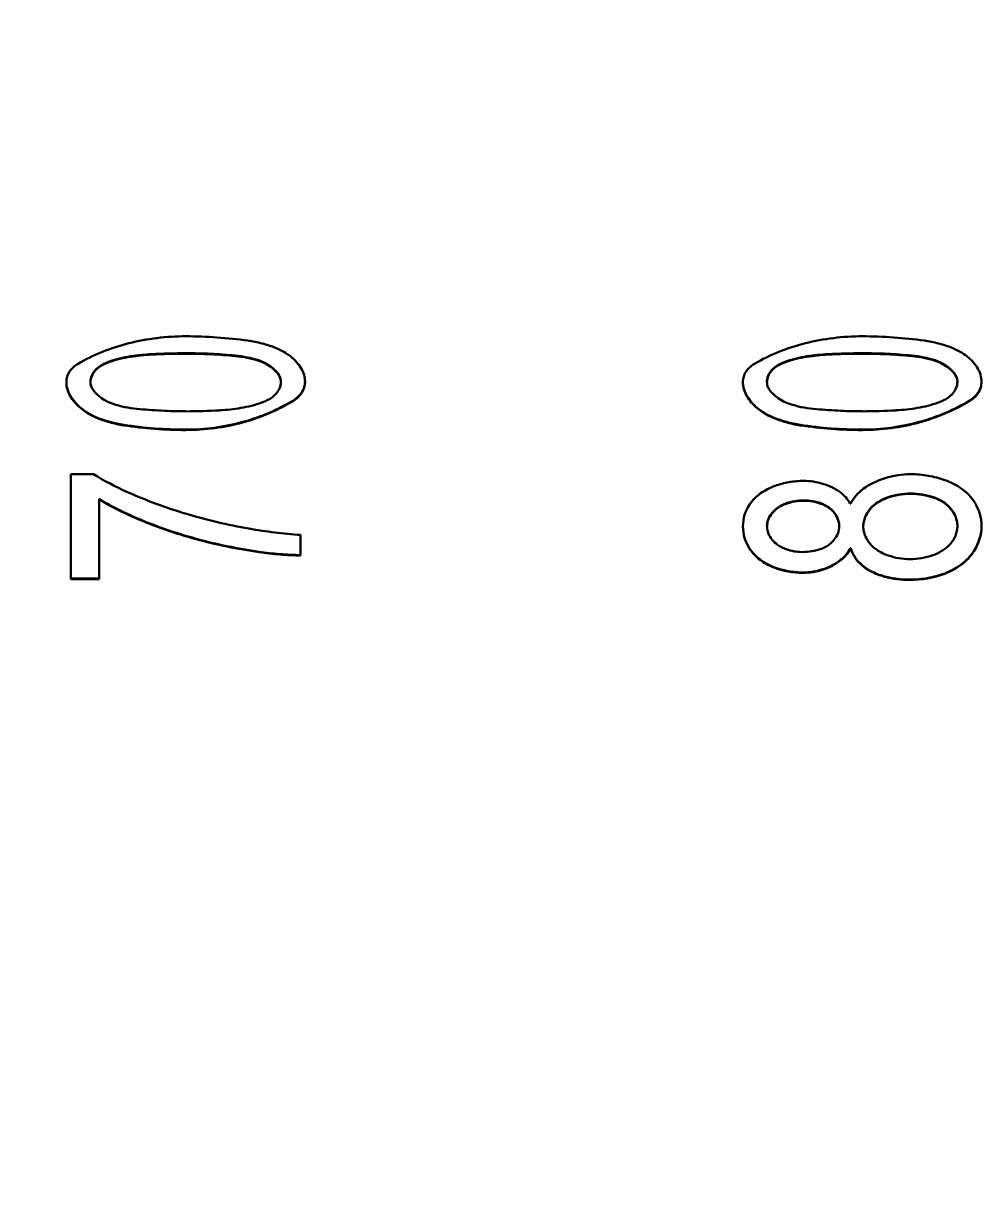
# Model space of a CAD drawing. Header units: millimetres. Extents: x -1259 to 2100, y -2965 to 1485.
# Drawn here: x 1098.27 to 1112.37, y 553.42 to 570.72 of the extents above; entities that cross this region are included whole.
import ezdxf

# ---------------------------------------------------------------- set-up
doc = ezdxf.new("R2010")
doc.units = ezdxf.units.MM
doc.header["$LTSCALE"] = 5
for name, color, linetype, lineweight in [('Symbol (ISO)', 7, 'Continuous', 25), ('Visible (ISO)', 7, 'Continuous', 50), ('Visible Narrow (ISO)', 7, 'Continuous', 35)]:
    doc.layers.add(name, color=color, linetype=linetype, lineweight=lineweight)
doc.styles.add('Note Text (ISO)', font='tahoma.ttf')
doc.dimstyles.new('Default - Method 1b (ISO)$7', dxfattribs={"dimscale": 5, "dimtxt": 3.5, "dimasz": 2.5, "dimexe": 3.175, "dimexo": 0, "dimgap": 0.762, "dimtad": 1, "dimtoh": 1, "dimrnd": 1e-08, "dimtxsty": 'Note Text (ISO)', "dimcen": 0.09, "dimdle": 10, "dimclrd": 256, "dimclre": 256, "dimclrt": 256, "dimazin": 2, "dimtfac": 1, "dimtmove": 0, "dimatfit": 3, "dimfxl": 1, "dimtolj": 1, "dimlwd": -1, "dimlwe": -1, "dimarcsym": 0})

msp = doc.modelspace()

# ---------------------------------------------------------------- linework, layer by layer
at = {"layer": 'Visible (ISO)'}
for p, q in [((1098.898, 565.436), (1098.898, 565.443)), ((1102.41, 565.436), (1102.41, 565.443)), ((1108.856, 565.436), (1108.856, 565.443)), ((1112.368, 565.436), (1112.368, 565.443)), ((1098.962, 564.084), (1098.962, 562.547)), ((1098.962, 564.084), (1099.297, 564.084)), ((1099.381, 562.547), (1099.381, 563.72)), ((1110.435, 563.651), (1110.445, 563.651)), ((1102.345, 562.893), (1102.345, 563.19)), ((1108.856, 563.311), (1108.856, 563.317)), ((1112.368, 563.317), (1112.368, 563.323)), ((1102.345, 562.887), (1102.345, 562.893)), ((1110.445, 562.996), (1110.435, 562.996)), ((1110.435, 562.99), (1110.435, 562.996)), ((1110.445, 562.99), (1110.435, 562.99)), ((1110.445, 562.99), (1110.445, 562.996)), ((1099.381, 562.547), (1098.962, 562.547)), ((1098.962, 562.541), (1098.962, 562.547)), ((1099.381, 562.541), (1098.962, 562.541)), ((1099.381, 562.541), (1099.381, 562.547))]:
    msp.add_line(p, q, dxfattribs=at)
for centre, major_axis, ratio, start_param, end_param in [((1100.657, 561.373), (-6.485, 0), 0.692656, 4.712473, 4.789987), ((1100.657, 561.364), (-6.488, 0), 0.692656, 4.712473, 4.789947), ((1110.615, 561.373), (-6.485, 0), 0.692656, 4.712473, 4.789987), ((1110.615, 561.364), (-6.488, 0), 0.692656, 4.712473, 4.789947), ((1099.55, 565.442), (0.296, 0.039), 0.882807, 2.618979, 3.011161), ((1101.769, 565.427), (0.279, 0.074), 0.873276, 5.654916, 6.056601), ((1109.508, 565.442), (0.296, 0.039), 0.882807, 2.618979, 3.011161), ((1111.727, 565.427), (0.279, 0.074), 0.873276, 5.654916, 6.056601), ((1100.656, 569.573), (6.213, 0), 0.73456, 4.712433, 4.792671), ((1110.614, 569.573), (6.213, 0), 0.73456, 4.712433, 4.792671), ((1109.478, 563.33), (0.186, 0.201), 0.961775, 1.929431, 2.337999), ((1109.478, 563.324), (0.188, 0.199), 0.962017, 1.938206, 2.335833), ((1109.988, 563.333), (0.197, -0.214), 0.96354, 0.808544, 1.208566), ((1109.988, 563.327), (0.199, -0.212), 0.963801, 0.809359, 1.199007), ((1109.492, 563.302), (0.199, -0.212), 0.938109, 3.928264, 4.34058), ((1109.983, 563.304), (0.204, 0.22), 0.939513, 5.095404, 5.491493)]:
    msp.add_ellipse(centre, major_axis=major_axis, ratio=ratio, start_param=start_param, end_param=end_param, dxfattribs=at)
for points, knots in [([(1099.069, 565.71), (1099.181, 565.775), (1099.301, 565.834), (1099.552, 565.934), (1099.683, 565.977), (1099.952, 566.045), (1100.09, 566.071), (1100.371, 566.105), (1100.514, 566.114), (1100.656, 566.114)], [0, 0, 0, 0, 0.043807, 0.043807, 0.0870851, 0.0870851, 0.1299533, 0.1299533, 0.172765, 0.172765, 0.172765, 0.172765]), ([(1100.656, 566.114), (1100.809, 566.114), (1100.962, 566.108), (1101.267, 566.087), (1101.419, 566.071), (1101.569, 566.05)], [0, 0, 0, 0, 0.04591624, 0.04591624, 0.09190288, 0.09190288, 0.09190288, 0.09190288]), ([(1101.569, 566.05), (1101.64, 566.04), (1101.71, 566.026), (1101.847, 565.99), (1101.914, 565.969), (1101.977, 565.944)], [0, 0, 0, 0, 0.02187074, 0.02187074, 0.0439155, 0.0439155, 0.0439155, 0.0439155]), ([(1101.977, 565.944), (1102.061, 565.91), (1102.136, 565.867), (1102.264, 565.765), (1102.316, 565.705), (1102.355, 565.64)], [0, 0, 0, 0, 0.02895113, 0.02895113, 0.05859624, 0.05859624, 0.05859624, 0.05859624]), ([(1109.027, 565.71), (1109.139, 565.775), (1109.259, 565.834), (1109.51, 565.934), (1109.641, 565.977), (1109.91, 566.045), (1110.048, 566.071), (1110.329, 566.105), (1110.472, 566.114), (1110.614, 566.114)], [0, 0, 0, 0, 0.043807, 0.043807, 0.0870851, 0.0870851, 0.1299533, 0.1299533, 0.172765, 0.172765, 0.172765, 0.172765]), ([(1110.614, 566.114), (1110.767, 566.114), (1110.92, 566.108), (1111.225, 566.087), (1111.377, 566.071), (1111.527, 566.05)], [0, 0, 0, 0, 0.04591624, 0.04591624, 0.09190288, 0.09190288, 0.09190288, 0.09190288]), ([(1111.527, 566.05), (1111.598, 566.04), (1111.668, 566.026), (1111.805, 565.99), (1111.872, 565.969), (1111.935, 565.944)], [0, 0, 0, 0, 0.02187074, 0.02187074, 0.0439155, 0.0439155, 0.0439155, 0.0439155]), ([(1111.935, 565.944), (1112.019, 565.91), (1112.094, 565.867), (1112.222, 565.765), (1112.274, 565.705), (1112.313, 565.64)], [0, 0, 0, 0, 0.02895113, 0.02895113, 0.05859624, 0.05859624, 0.05859624, 0.05859624]), ([(1099.841, 565.819), (1099.788, 565.81), (1099.735, 565.8), (1099.632, 565.775), (1099.582, 565.76), (1099.532, 565.743)], [0, 0, 0, 0, 0.01633595, 0.01633595, 0.03276173, 0.03276173, 0.03276173, 0.03276173]), ([(1099.841, 565.812), (1099.788, 565.803), (1099.735, 565.793), (1099.632, 565.768), (1099.582, 565.753), (1099.532, 565.736)], [0, 0, 0, 0, 0.01633527, 0.01633527, 0.03275973, 0.03275973, 0.03275973, 0.03275973]), ([(1100.154, 565.851), (1100.101, 565.849), (1100.049, 565.844), (1099.944, 565.833), (1099.892, 565.827), (1099.841, 565.819)], [0, 0, 0, 0, 0.01585173, 0.01585173, 0.03170337, 0.03170337, 0.03170337, 0.03170337]), ([(1100.154, 565.844), (1100.101, 565.841), (1100.049, 565.837), (1099.944, 565.826), (1099.892, 565.82), (1099.841, 565.812)], [0, 0, 0, 0, 0.01585153, 0.01585153, 0.03170296, 0.03170296, 0.03170296, 0.03170296]), ([(1101.383, 565.83), (1101.263, 565.842), (1101.142, 565.85), (1100.899, 565.862), (1100.778, 565.865), (1100.656, 565.865)], [0, 0, 0, 0, 0.0364797, 0.0364797, 0.07295946, 0.07295946, 0.07295946, 0.07295946]), ([(1101.383, 565.823), (1101.263, 565.834), (1101.142, 565.843), (1100.899, 565.855), (1100.778, 565.858), (1100.656, 565.858)], [0, 0, 0, 0, 0.03647941, 0.03647941, 0.0729589, 0.0729589, 0.0729589, 0.0729589]), ([(1101.728, 565.76), (1101.673, 565.777), (1101.617, 565.792), (1101.501, 565.816), (1101.443, 565.824), (1101.383, 565.83)], [0, 0, 0, 0, 0.0180603, 0.0180603, 0.03601367, 0.03601367, 0.03601367, 0.03601367]), ([(1101.728, 565.753), (1101.673, 565.77), (1101.617, 565.785), (1101.501, 565.808), (1101.443, 565.817), (1101.383, 565.823)], [0, 0, 0, 0, 0.01805894, 0.01805894, 0.03601173, 0.03601173, 0.03601173, 0.03601173]), ([(1109.799, 565.819), (1109.746, 565.81), (1109.693, 565.8), (1109.59, 565.775), (1109.54, 565.76), (1109.491, 565.743)], [0, 0, 0, 0, 0.01633595, 0.01633595, 0.03276173, 0.03276173, 0.03276173, 0.03276173]), ([(1109.799, 565.812), (1109.746, 565.803), (1109.693, 565.793), (1109.59, 565.768), (1109.54, 565.753), (1109.491, 565.736)], [0, 0, 0, 0, 0.01633527, 0.01633527, 0.03275973, 0.03275973, 0.03275973, 0.03275973]), ([(1110.112, 565.851), (1110.059, 565.849), (1110.007, 565.844), (1109.902, 565.833), (1109.85, 565.827), (1109.799, 565.819)], [0, 0, 0, 0, 0.01585173, 0.01585173, 0.03170337, 0.03170337, 0.03170337, 0.03170337]), ([(1110.112, 565.844), (1110.059, 565.841), (1110.007, 565.837), (1109.902, 565.826), (1109.85, 565.82), (1109.799, 565.812)], [0, 0, 0, 0, 0.01585153, 0.01585153, 0.03170296, 0.03170296, 0.03170296, 0.03170296]), ([(1111.342, 565.83), (1111.221, 565.842), (1111.1, 565.85), (1110.857, 565.862), (1110.736, 565.865), (1110.614, 565.865)], [0, 0, 0, 0, 0.0364797, 0.0364797, 0.07295946, 0.07295946, 0.07295946, 0.07295946]), ([(1111.342, 565.823), (1111.221, 565.834), (1111.1, 565.843), (1110.857, 565.855), (1110.736, 565.858), (1110.614, 565.858)], [0, 0, 0, 0, 0.03647941, 0.03647941, 0.0729589, 0.0729589, 0.0729589, 0.0729589]), ([(1111.686, 565.76), (1111.631, 565.777), (1111.575, 565.792), (1111.459, 565.816), (1111.401, 565.824), (1111.342, 565.83)], [0, 0, 0, 0, 0.0180603, 0.0180603, 0.03601367, 0.03601367, 0.03601367, 0.03601367]), ([(1111.686, 565.753), (1111.631, 565.77), (1111.575, 565.785), (1111.459, 565.808), (1111.401, 565.817), (1111.342, 565.823)], [0, 0, 0, 0, 0.01805894, 0.01805894, 0.03601173, 0.03601173, 0.03601173, 0.03601173]), ([(1098.898, 565.443), (1098.898, 565.469), (1098.901, 565.495), (1098.917, 565.545), (1098.928, 565.569), (1098.957, 565.615), (1098.976, 565.637), (1099.018, 565.676), (1099.042, 565.694), (1099.069, 565.71)], [0, 0, 0, 0, 0.01087225, 0.01087225, 0.02166283, 0.02166283, 0.03231179, 0.03231179, 0.04278236, 0.04278236, 0.04278236, 0.04278236]), ([(1099.398, 565.679), (1099.37, 565.661), (1099.346, 565.641), (1099.305, 565.596), (1099.289, 565.572), (1099.276, 565.546)], [0, 0, 0, 0, 0.01121573, 0.01121573, 0.02263574, 0.02263574, 0.02263574, 0.02263574]), ([(1099.532, 565.743), (1099.508, 565.735), (1099.485, 565.725), (1099.44, 565.704), (1099.418, 565.692), (1099.398, 565.679)], [0, 0, 0, 0, 0.00814539, 0.00814539, 0.01637582, 0.01637582, 0.01637582, 0.01637582]), ([(1099.532, 565.736), (1099.508, 565.728), (1099.485, 565.718), (1099.44, 565.697), (1099.418, 565.685), (1099.398, 565.672)], [0, 0, 0, 0, 0.00814431, 0.00814431, 0.0163731, 0.0163731, 0.0163731, 0.0163731]), ([(1102.018, 565.559), (1101.986, 565.603), (1101.945, 565.644), (1101.846, 565.712), (1101.79, 565.74), (1101.728, 565.76)], [0, 0, 0, 0, 0.02103243, 0.02103243, 0.04155381, 0.04155381, 0.04155381, 0.04155381]), ([(1102.355, 565.64), (1102.373, 565.61), (1102.387, 565.577), (1102.405, 565.511), (1102.41, 565.477), (1102.41, 565.443)], [0, 0, 0, 0, 0.0142434, 0.0142434, 0.02857688, 0.02857688, 0.02857688, 0.02857688]), ([(1108.856, 565.443), (1108.856, 565.469), (1108.86, 565.495), (1108.875, 565.545), (1108.886, 565.569), (1108.915, 565.615), (1108.934, 565.637), (1108.976, 565.676), (1109, 565.694), (1109.027, 565.71)], [0, 0, 0, 0, 0.01087225, 0.01087225, 0.02166283, 0.02166283, 0.03231179, 0.03231179, 0.04278236, 0.04278236, 0.04278236, 0.04278236]), ([(1109.356, 565.679), (1109.328, 565.661), (1109.304, 565.641), (1109.263, 565.596), (1109.247, 565.572), (1109.234, 565.546)], [0, 0, 0, 0, 0.01121573, 0.01121573, 0.02263574, 0.02263574, 0.02263574, 0.02263574]), ([(1109.491, 565.743), (1109.466, 565.735), (1109.443, 565.725), (1109.398, 565.704), (1109.376, 565.692), (1109.356, 565.679)], [0, 0, 0, 0, 0.00814539, 0.00814539, 0.01637582, 0.01637582, 0.01637582, 0.01637582]), ([(1109.491, 565.736), (1109.466, 565.728), (1109.443, 565.718), (1109.398, 565.697), (1109.376, 565.685), (1109.356, 565.672)], [0, 0, 0, 0, 0.00814431, 0.00814431, 0.0163731, 0.0163731, 0.0163731, 0.0163731]), ([(1111.976, 565.559), (1111.944, 565.603), (1111.903, 565.644), (1111.804, 565.712), (1111.748, 565.74), (1111.686, 565.76)], [0, 0, 0, 0, 0.02103243, 0.02103243, 0.04155381, 0.04155381, 0.04155381, 0.04155381]), ([(1112.313, 565.64), (1112.331, 565.61), (1112.345, 565.577), (1112.363, 565.511), (1112.368, 565.477), (1112.368, 565.443)], [0, 0, 0, 0, 0.0142434, 0.0142434, 0.02857688, 0.02857688, 0.02857688, 0.02857688]), ([(1098.953, 565.245), (1098.935, 565.276), (1098.921, 565.309), (1098.902, 565.375), (1098.898, 565.409), (1098.898, 565.443)], [0, 0, 0, 0, 0.014091, 0.014091, 0.02827231, 0.02827231, 0.02827231, 0.02827231]), ([(1099.276, 565.546), (1099.268, 565.529), (1099.262, 565.512), (1099.254, 565.477), (1099.252, 565.459), (1099.252, 565.441)], [0, 0, 0, 0, 0.00749917, 0.00749917, 0.01503178, 0.01503178, 0.01503178, 0.01503178]), ([(1099.252, 565.441), (1099.252, 565.421), (1099.255, 565.401), (1099.268, 565.362), (1099.278, 565.344), (1099.29, 565.326)], [0, 0, 0, 0, 0.00835341, 0.00835341, 0.01663391, 0.01663391, 0.01663391, 0.01663391]), ([(1102.055, 565.444), (1102.055, 565.464), (1102.052, 565.484), (1102.039, 565.522), (1102.03, 565.541), (1102.018, 565.559)], [0, 0, 0, 0, 0.00840975, 0.00840975, 0.01674845, 0.01674845, 0.01674845, 0.01674845]), ([(1102.055, 565.44), (1102.055, 565.459), (1102.052, 565.478), (1102.039, 565.515), (1102.03, 565.534), (1102.018, 565.552)], [0.00046544, 0.00046544, 0.00046544, 0.00046544, 0.00840544, 0.00840544, 0.01674027, 0.01674027, 0.01674027, 0.01674027]), ([(1102.41, 565.443), (1102.41, 565.417), (1102.406, 565.391), (1102.391, 565.341), (1102.38, 565.316), (1102.35, 565.269), (1102.332, 565.247), (1102.29, 565.206), (1102.266, 565.188), (1102.239, 565.171)], [0, 0, 0, 0, 0.01084531, 0.01084531, 0.02160922, 0.02160922, 0.03223192, 0.03223192, 0.04267677, 0.04267677, 0.04267677, 0.04267677]), ([(1102.41, 565.436), (1102.41, 565.384), (1102.394, 565.332), (1102.365, 565.285), (1102.335, 565.238), (1102.292, 565.197), (1102.239, 565.165)], [1.5707963, 1.5707963, 1.5707963, 1.5707963, 2.0280071, 2.0280071, 2.0280071, 2.4852179, 2.4852179, 2.4852179, 2.4852179]), ([(1108.911, 565.245), (1108.893, 565.276), (1108.879, 565.309), (1108.86, 565.375), (1108.856, 565.409), (1108.856, 565.443)], [0, 0, 0, 0, 0.014091, 0.014091, 0.02827231, 0.02827231, 0.02827231, 0.02827231]), ([(1109.234, 565.546), (1109.226, 565.529), (1109.22, 565.512), (1109.212, 565.477), (1109.21, 565.459), (1109.21, 565.441)], [0, 0, 0, 0, 0.00749917, 0.00749917, 0.01503178, 0.01503178, 0.01503178, 0.01503178]), ([(1109.21, 565.441), (1109.21, 565.421), (1109.213, 565.401), (1109.226, 565.362), (1109.236, 565.344), (1109.248, 565.326)], [0, 0, 0, 0, 0.00835341, 0.00835341, 0.01663391, 0.01663391, 0.01663391, 0.01663391]), ([(1112.013, 565.444), (1112.013, 565.464), (1112.01, 565.484), (1111.998, 565.522), (1111.988, 565.541), (1111.976, 565.559)], [0, 0, 0, 0, 0.00840975, 0.00840975, 0.01674845, 0.01674845, 0.01674845, 0.01674845]), ([(1112.013, 565.44), (1112.013, 565.459), (1112.01, 565.478), (1111.998, 565.515), (1111.988, 565.534), (1111.976, 565.552)], [0.00046544, 0.00046544, 0.00046544, 0.00046544, 0.00840544, 0.00840544, 0.01674027, 0.01674027, 0.01674027, 0.01674027]), ([(1112.368, 565.443), (1112.368, 565.417), (1112.364, 565.391), (1112.349, 565.341), (1112.338, 565.316), (1112.308, 565.269), (1112.29, 565.247), (1112.248, 565.206), (1112.224, 565.188), (1112.197, 565.171)], [0, 0, 0, 0, 0.01084531, 0.01084531, 0.02160922, 0.02160922, 0.03223192, 0.03223192, 0.04267677, 0.04267677, 0.04267677, 0.04267677]), ([(1112.368, 565.436), (1112.368, 565.384), (1112.352, 565.332), (1112.323, 565.285), (1112.293, 565.238), (1112.25, 565.197), (1112.197, 565.165)], [1.5707963, 1.5707963, 1.5707963, 1.5707963, 2.0280071, 2.0280071, 2.0280071, 2.4852179, 2.4852179, 2.4852179, 2.4852179]), ([(1101.91, 565.205), (1101.938, 565.224), (1101.962, 565.245), (1102.004, 565.291), (1102.02, 565.317), (1102.033, 565.343)], [0, 0, 0, 0, 0.01135824, 0.01135824, 0.0229261, 0.0229261, 0.0229261, 0.0229261]), ([(1111.868, 565.205), (1111.896, 565.224), (1111.92, 565.245), (1111.962, 565.291), (1111.978, 565.317), (1111.991, 565.343)], [0, 0, 0, 0, 0.01135824, 0.01135824, 0.0229261, 0.0229261, 0.0229261, 0.0229261]), ([(1099.333, 564.925), (1099.248, 564.961), (1099.173, 565.007), (1099.044, 565.116), (1098.991, 565.178), (1098.953, 565.245)], [0, 0, 0, 0, 0.02907119, 0.02907119, 0.05883924, 0.05883924, 0.05883924, 0.05883924]), ([(1099.333, 564.919), (1099.25, 564.954), (1099.174, 565), (1099.109, 565.054), (1099.045, 565.108), (1098.992, 565.171), (1098.953, 565.238)], [-2.6561201, -2.6561201, -2.6561201, -2.6561201, -2.3272292, -2.3272292, -2.3272292, -1.9983383, -1.9983383, -1.9983383, -1.9983383]), ([(1099.586, 565.119), (1099.641, 565.101), (1099.698, 565.085), (1099.815, 565.061), (1099.874, 565.052), (1099.934, 565.046)], [0, 0, 0, 0, 0.0182188, 0.0182188, 0.03633571, 0.03633571, 0.03633571, 0.03633571]), ([(1102.239, 565.171), (1102.127, 565.104), (1102.008, 565.042), (1101.758, 564.935), (1101.627, 564.889), (1101.359, 564.816), (1101.221, 564.787), (1100.941, 564.75), (1100.799, 564.74), (1100.656, 564.74)], [0, 0, 0, 0, 0.0436851, 0.0436851, 0.0868429, 0.0868429, 0.129592, 0.129592, 0.1722832, 0.1722832, 0.1722832, 0.1722832]), ([(1101.465, 565.059), (1101.519, 565.068), (1101.571, 565.079), (1101.674, 565.105), (1101.725, 565.121), (1101.774, 565.138)], [0, 0, 0, 0, 0.01636565, 0.01636565, 0.03281947, 0.03281947, 0.03281947, 0.03281947]), ([(1101.774, 565.138), (1101.799, 565.147), (1101.822, 565.157), (1101.868, 565.179), (1101.889, 565.192), (1101.91, 565.205)], [0, 0, 0, 0, 0.00816866, 0.00816866, 0.016422, 0.016422, 0.016422, 0.016422]), ([(1109.291, 564.925), (1109.207, 564.961), (1109.131, 565.007), (1109.002, 565.116), (1108.949, 565.178), (1108.911, 565.245)], [0, 0, 0, 0, 0.02907119, 0.02907119, 0.05883924, 0.05883924, 0.05883924, 0.05883924]), ([(1109.291, 564.919), (1109.208, 564.954), (1109.132, 565), (1109.067, 565.054), (1109.003, 565.108), (1108.95, 565.171), (1108.911, 565.238)], [-2.6561201, -2.6561201, -2.6561201, -2.6561201, -2.3272292, -2.3272292, -2.3272292, -1.9983383, -1.9983383, -1.9983383, -1.9983383]), ([(1109.544, 565.119), (1109.599, 565.101), (1109.656, 565.085), (1109.773, 565.061), (1109.832, 565.052), (1109.892, 565.046)], [0, 0, 0, 0, 0.0182188, 0.0182188, 0.03633571, 0.03633571, 0.03633571, 0.03633571]), ([(1112.197, 565.171), (1112.085, 565.104), (1111.966, 565.042), (1111.716, 564.935), (1111.585, 564.889), (1111.317, 564.816), (1111.179, 564.787), (1110.899, 564.75), (1110.757, 564.74), (1110.614, 564.74)], [0, 0, 0, 0, 0.0436851, 0.0436851, 0.0868429, 0.0868429, 0.129592, 0.129592, 0.1722832, 0.1722832, 0.1722832, 0.1722832]), ([(1111.423, 565.059), (1111.477, 565.068), (1111.529, 565.079), (1111.632, 565.105), (1111.683, 565.121), (1111.732, 565.138)], [0, 0, 0, 0, 0.01636565, 0.01636565, 0.03281947, 0.03281947, 0.03281947, 0.03281947]), ([(1111.732, 565.138), (1111.757, 565.147), (1111.78, 565.157), (1111.826, 565.179), (1111.847, 565.192), (1111.868, 565.205)], [0, 0, 0, 0, 0.00816866, 0.00816866, 0.016422, 0.016422, 0.016422, 0.016422]), ([(1099.743, 564.81), (1099.671, 564.821), (1099.601, 564.836), (1099.463, 564.875), (1099.397, 564.898), (1099.333, 564.925)], [0, 0, 0, 0, 0.02195878, 0.02195878, 0.04409052, 0.04409052, 0.04409052, 0.04409052]), ([(1099.743, 564.803), (1099.671, 564.814), (1099.601, 564.829), (1099.463, 564.868), (1099.397, 564.892), (1099.333, 564.919)], [0, 0, 0, 0, 0.02195783, 0.02195783, 0.04408733, 0.04408733, 0.04408733, 0.04408733]), ([(1099.934, 565.046), (1100.053, 565.034), (1100.174, 565.025), (1100.415, 565.013), (1100.535, 565.01), (1100.656, 565.01)], [0, 0, 0, 0, 0.0362469, 0.0362469, 0.07249386, 0.07249386, 0.07249386, 0.07249386]), ([(1101.154, 565.024), (1101.207, 565.027), (1101.259, 565.032), (1101.363, 565.043), (1101.414, 565.051), (1101.465, 565.059)], [0, 0, 0, 0, 0.01574971, 0.01574971, 0.03149932, 0.03149932, 0.03149932, 0.03149932]), ([(1109.701, 564.81), (1109.629, 564.821), (1109.559, 564.836), (1109.422, 564.875), (1109.355, 564.898), (1109.291, 564.925)], [0, 0, 0, 0, 0.02195878, 0.02195878, 0.04409052, 0.04409052, 0.04409052, 0.04409052]), ([(1109.701, 564.803), (1109.629, 564.814), (1109.559, 564.829), (1109.422, 564.868), (1109.355, 564.892), (1109.291, 564.919)], [0, 0, 0, 0, 0.02195783, 0.02195783, 0.04408733, 0.04408733, 0.04408733, 0.04408733]), ([(1109.892, 565.046), (1110.011, 565.034), (1110.132, 565.025), (1110.373, 565.013), (1110.493, 565.01), (1110.614, 565.01)], [0, 0, 0, 0, 0.0362469, 0.0362469, 0.07249386, 0.07249386, 0.07249386, 0.07249386]), ([(1111.112, 565.024), (1111.165, 565.027), (1111.217, 565.032), (1111.321, 565.043), (1111.372, 565.051), (1111.423, 565.059)], [0, 0, 0, 0, 0.01574971, 0.01574971, 0.03149932, 0.03149932, 0.03149932, 0.03149932]), ([(1100.656, 564.74), (1100.503, 564.74), (1100.35, 564.746), (1100.045, 564.769), (1099.893, 564.787), (1099.743, 564.81)], [0, 0, 0, 0, 0.04594796, 0.04594796, 0.09196619, 0.09196619, 0.09196619, 0.09196619]), ([(1110.614, 564.74), (1110.461, 564.74), (1110.308, 564.746), (1110.003, 564.769), (1109.851, 564.787), (1109.701, 564.81)], [0, 0, 0, 0, 0.04594796, 0.04594796, 0.09196619, 0.09196619, 0.09196619, 0.09196619]), ([(1111.326, 564.084), (1111.198, 564.084), (1111.07, 564.064), (1110.832, 563.99), (1110.722, 563.935), (1110.627, 563.866)], [-0.07725089, -0.07725089, -0.07725089, -0.07725089, -0.03866683, -0.03866683, 0, 0, 0, 0]), ([(1111.326, 564.084), (1111.413, 564.084), (1111.499, 564.076), (1111.669, 564.047), (1111.751, 564.026), (1111.83, 563.998)], [0, 0, 0, 0, 0.02599601, 0.02599601, 0.05198596, 0.05198596, 0.05198596, 0.05198596]), ([(1109.33, 563.912), (1109.396, 563.936), (1109.465, 563.954), (1109.607, 563.979), (1109.679, 563.985), (1109.751, 563.985)], [0, 0, 0, 0, 0.02179158, 0.02179158, 0.04344043, 0.04344043, 0.04344043, 0.04344043]), ([(1109.751, 563.985), (1109.847, 563.985), (1109.942, 563.971), (1110.032, 563.943), (1110.122, 563.916), (1110.207, 563.875), (1110.281, 563.823)], [-3.1415927, -3.1415927, -3.1415927, -3.1415927, -2.796578, -2.796578, -2.796578, -2.4515632, -2.4515632, -2.4515632, -2.4515632]), ([(1112.069, 563.874), (1112.11, 563.845), (1112.147, 563.813), (1112.214, 563.743), (1112.243, 563.706), (1112.268, 563.666)], [0, 0, 0, 0, 0.01642613, 0.01642613, 0.03309148, 0.03309148, 0.03309148, 0.03309148]), ([(1099.381, 563.72), (1099.464, 563.669), (1099.55, 563.621), (1099.726, 563.531), (1099.816, 563.488), (1099.908, 563.448)], [-0.06290511, -0.06290511, -0.06290511, -0.06290511, -0.03145271, -0.03145271, 0, 0, 0, 0]), ([(1100.664, 563.5), (1100.514, 563.545), (1100.366, 563.594), (1100.077, 563.701), (1099.934, 563.759), (1099.795, 563.821)], [-0.09588716, -0.09588716, -0.09588716, -0.09588716, -0.04794317, -0.04794317, 0, 0, 0, 0]), ([(1109.752, 563.699), (1109.708, 563.699), (1109.664, 563.695), (1109.577, 563.681), (1109.534, 563.669), (1109.493, 563.655)], [0, 0, 0, 0, 0.01332007, 0.01332007, 0.02672493, 0.02672493, 0.02672493, 0.02672493]), ([(1110.005, 563.655), (1109.966, 563.669), (1109.924, 563.681), (1109.839, 563.695), (1109.796, 563.699), (1109.752, 563.699)], [0, 0, 0, 0, 0.01311536, 0.01311536, 0.02614402, 0.02614402, 0.02614402, 0.02614402]), ([(1110.281, 563.823), (1110.314, 563.8), (1110.343, 563.773), (1110.395, 563.715), (1110.417, 563.684), (1110.435, 563.651)], [0, 0, 0, 0, 0.01334662, 0.01334662, 0.0269158, 0.0269158, 0.0269158, 0.0269158]), ([(1110.445, 563.651), (1110.464, 563.692), (1110.49, 563.732), (1110.551, 563.804), (1110.587, 563.837), (1110.627, 563.866)], [0, 0, 0, 0, 0.01669672, 0.01669672, 0.03310906, 0.03310906, 0.03310906, 0.03310906]), ([(1110.98, 563.741), (1110.952, 563.731), (1110.925, 563.72), (1110.872, 563.692), (1110.847, 563.677), (1110.824, 563.661)], [0, 0, 0, 0, 0.00932485, 0.00932485, 0.01875223, 0.01875223, 0.01875223, 0.01875223]), ([(1110.98, 563.735), (1110.952, 563.725), (1110.925, 563.713), (1110.872, 563.686), (1110.847, 563.671), (1110.824, 563.655)], [0, 0, 0, 0, 0.00932373, 0.00932373, 0.0187493, 0.0187493, 0.0187493, 0.0187493]), ([(1111.325, 563.8), (1111.266, 563.8), (1111.207, 563.795), (1111.091, 563.775), (1111.035, 563.761), (1110.98, 563.741)], [0, 0, 0, 0, 0.0177236, 0.0177236, 0.03555816, 0.03555816, 0.03555816, 0.03555816]), ([(1111.325, 563.794), (1111.266, 563.794), (1111.207, 563.789), (1111.091, 563.769), (1111.035, 563.754), (1110.98, 563.735)], [0, 0, 0, 0, 0.01772341, 0.01772341, 0.03555699, 0.03555699, 0.03555699, 0.03555699]), ([(1111.669, 563.743), (1111.615, 563.761), (1111.558, 563.776), (1111.443, 563.795), (1111.384, 563.8), (1111.325, 563.8)], [0, 0, 0, 0, 0.01776434, 0.01776434, 0.03542183, 0.03542183, 0.03542183, 0.03542183]), ([(1111.669, 563.736), (1111.615, 563.755), (1111.558, 563.77), (1111.443, 563.789), (1111.384, 563.794), (1111.325, 563.794)], [0, 0, 0, 0, 0.01776325, 0.01776325, 0.03542042, 0.03542042, 0.03542042, 0.03542042]), ([(1111.822, 563.665), (1111.799, 563.681), (1111.775, 563.695), (1111.724, 563.722), (1111.697, 563.733), (1111.669, 563.743)], [0, 0, 0, 0, 0.00918874, 0.00918874, 0.01827658, 0.01827658, 0.01827658, 0.01827658]), ([(1111.822, 563.658), (1111.799, 563.675), (1111.775, 563.689), (1111.724, 563.716), (1111.697, 563.727), (1111.669, 563.736)], [0, 0, 0, 0, 0.00918697, 0.00918697, 0.01827372, 0.01827372, 0.01827372, 0.01827372]), ([(1109.367, 563.59), (1109.336, 563.569), (1109.309, 563.544), (1109.264, 563.489), (1109.246, 563.459), (1109.232, 563.427)], [0, 0, 0, 0, 0.01222132, 0.01222132, 0.02467558, 0.02467558, 0.02467558, 0.02467558]), ([(1109.493, 563.655), (1109.47, 563.647), (1109.448, 563.637), (1109.406, 563.615), (1109.386, 563.603), (1109.367, 563.59)], [0, 0, 0, 0, 0.00750382, 0.00750382, 0.01508593, 0.01508593, 0.01508593, 0.01508593]), ([(1109.493, 563.649), (1109.47, 563.641), (1109.448, 563.631), (1109.406, 563.609), (1109.386, 563.597), (1109.367, 563.584)], [0, 0, 0, 0, 0.00750292, 0.00750292, 0.0150836, 0.0150836, 0.0150836, 0.0150836]), ([(1109.752, 563.693), (1109.708, 563.693), (1109.664, 563.689), (1109.577, 563.674), (1109.534, 563.663), (1109.493, 563.649)], [0, 0, 0, 0, 0.01331993, 0.01331993, 0.02672404, 0.02672404, 0.02672404, 0.02672404]), ([(1110.005, 563.649), (1109.966, 563.663), (1109.924, 563.674), (1109.839, 563.689), (1109.796, 563.693), (1109.752, 563.693)], [0, 0, 0, 0, 0.01311453, 0.01311453, 0.02614297, 0.02614297, 0.02614297, 0.02614297]), ([(1110.125, 563.592), (1110.107, 563.605), (1110.088, 563.616), (1110.048, 563.638), (1110.027, 563.647), (1110.005, 563.655)], [0, 0, 0, 0, 0.00723379, 0.00723379, 0.01438961, 0.01438961, 0.01438961, 0.01438961]), ([(1110.125, 563.586), (1110.107, 563.598), (1110.088, 563.61), (1110.048, 563.631), (1110.027, 563.641), (1110.005, 563.649)], [0, 0, 0, 0, 0.00723236, 0.00723236, 0.01438727, 0.01438727, 0.01438727, 0.01438727]), ([(1110.251, 563.435), (1110.238, 563.465), (1110.221, 563.494), (1110.179, 563.547), (1110.153, 563.571), (1110.125, 563.592)], [0, 0, 0, 0, 0.01189819, 0.01189819, 0.02358028, 0.02358028, 0.02358028, 0.02358028]), ([(1110.824, 563.661), (1110.786, 563.633), (1110.752, 563.602), (1110.695, 563.532), (1110.673, 563.494), (1110.656, 563.455)], [0, 0, 0, 0, 0.01541065, 0.01541065, 0.03110975, 0.03110975, 0.03110975, 0.03110975]), ([(1111.985, 563.466), (1111.968, 563.505), (1111.946, 563.541), (1111.891, 563.608), (1111.859, 563.638), (1111.822, 563.665)], [0, 0, 0, 0, 0.01515634, 0.01515634, 0.03003289, 0.03003289, 0.03003289, 0.03003289]), ([(1100.806, 563.134), (1100.651, 563.176), (1100.499, 563.223), (1100.2, 563.328), (1100.053, 563.386), (1099.908, 563.448)], [0, 0, 0, 0, 0.04883878, 0.04883878, 0.09791039, 0.09791039, 0.09791039, 0.09791039]), ([(1100.806, 563.128), (1100.651, 563.17), (1100.499, 563.217), (1100.2, 563.322), (1100.053, 563.38), (1099.908, 563.442)], [0, 0, 0, 0, 0.04883482, 0.04883482, 0.09789986, 0.09789986, 0.09789986, 0.09789986]), ([(1100.664, 563.5), (1100.814, 563.455), (1100.966, 563.414), (1101.274, 563.342), (1101.429, 563.31), (1101.585, 563.283)], [0, 0, 0, 0, 0.04812619, 0.04812619, 0.09610997, 0.09610997, 0.09610997, 0.09610997]), ([(1110.656, 563.455), (1110.647, 563.433), (1110.64, 563.41), (1110.63, 563.364), (1110.628, 563.34), (1110.628, 563.317)], [0, 0, 0, 0, 0.00868228, 0.00868228, 0.01740272, 0.01740272, 0.01740272, 0.01740272]), ([(1110.656, 563.449), (1110.647, 563.427), (1110.64, 563.404), (1110.63, 563.359), (1110.628, 563.337), (1110.628, 563.314)], [0, 0, 0, 0, 0.008678, 0.008678, 0.01703031, 0.01703031, 0.01703031, 0.01703031]), ([(1112.013, 563.323), (1112.013, 563.348), (1112.011, 563.372), (1112.001, 563.42), (1111.994, 563.443), (1111.985, 563.466)], [0, 0, 0, 0, 0.00905092, 0.00905092, 0.01806215, 0.01806215, 0.01806215, 0.01806215]), ([(1112.013, 563.32), (1112.013, 563.344), (1112.011, 563.367), (1112.001, 563.414), (1111.994, 563.437), (1111.985, 563.46)], [0.00036727, 0.00036727, 0.00036727, 0.00036727, 0.00904619, 0.00904619, 0.01805295, 0.01805295, 0.01805295, 0.01805295]), ([(1101.585, 563.283), (1101.711, 563.261), (1101.837, 563.242), (1102.09, 563.211), (1102.218, 563.199), (1102.345, 563.19)], [0, 0, 0, 0, 0.03850254, 0.03850254, 0.07695269, 0.07695269, 0.07695269, 0.07695269]), ([(1109.234, 563.205), (1109.247, 563.174), (1109.265, 563.145), (1109.309, 563.091), (1109.335, 563.067), (1109.365, 563.046)], [0, 0, 0, 0, 0.01199825, 0.01199825, 0.02376811, 0.02376811, 0.02376811, 0.02376811]), ([(1110.127, 563.049), (1110.155, 563.071), (1110.18, 563.096), (1110.222, 563.149), (1110.239, 563.178), (1110.251, 563.209)], [0, 0, 0, 0, 0.0115921, 0.0115921, 0.02339444, 0.02339444, 0.02339444, 0.02339444]), ([(1110.628, 563.317), (1110.628, 563.292), (1110.631, 563.267), (1110.641, 563.217), (1110.649, 563.192), (1110.659, 563.169)], [0, 0, 0, 0, 0.00936243, 0.00936243, 0.01867994, 0.01867994, 0.01867994, 0.01867994]), ([(1111.813, 562.973), (1111.852, 563), (1111.886, 563.031), (1111.943, 563.1), (1111.967, 563.139), (1111.984, 563.178)], [0, 0, 0, 0, 0.01523933, 0.01523933, 0.03077768, 0.03077768, 0.03077768, 0.03077768]), ([(1111.984, 563.178), (1111.993, 563.202), (1112.001, 563.226), (1112.011, 563.274), (1112.013, 563.299), (1112.013, 563.323)], [0, 0, 0, 0, 0.0090972, 0.0090972, 0.01823637, 0.01823637, 0.01823637, 0.01823637]), ([(1101.734, 562.942), (1101.576, 562.964), (1101.42, 562.992), (1101.111, 563.056), (1100.957, 563.093), (1100.806, 563.134)], [0, 0, 0, 0, 0.04784045, 0.04784045, 0.09580959, 0.09580959, 0.09580959, 0.09580959]), ([(1101.734, 562.936), (1101.576, 562.958), (1101.42, 562.986), (1101.111, 563.05), (1100.957, 563.087), (1100.806, 563.128)], [0, 0, 0, 0, 0.04783908, 0.04783908, 0.0958055, 0.0958055, 0.0958055, 0.0958055]), ([(1109.365, 563.046), (1109.384, 563.033), (1109.405, 563.02), (1109.447, 562.998), (1109.47, 562.988), (1109.493, 562.979)], [0, 0, 0, 0, 0.00764633, 0.00764633, 0.01521686, 0.01521686, 0.01521686, 0.01521686]), ([(1110.01, 562.986), (1110.031, 562.994), (1110.052, 563.003), (1110.091, 563.024), (1110.11, 563.036), (1110.127, 563.049)], [0, 0, 0, 0, 0.00702579, 0.00702579, 0.01413544, 0.01413544, 0.01413544, 0.01413544]), ([(1110.659, 563.169), (1110.676, 563.13), (1110.7, 563.092), (1110.757, 563.025), (1110.791, 562.994), (1110.83, 562.969)], [0, 0, 0, 0, 0.01526595, 0.01526595, 0.030231, 0.030231, 0.030231, 0.030231]), ([(1102.345, 562.893), (1102.243, 562.894), (1102.14, 562.899), (1101.936, 562.916), (1101.835, 562.927), (1101.734, 562.942)], [0, 0, 0, 0, 0.03076945, 0.03076945, 0.06153877, 0.06153877, 0.06153877, 0.06153877]), ([(1102.345, 562.887), (1102.243, 562.889), (1102.14, 562.894), (1101.936, 562.91), (1101.835, 562.921), (1101.734, 562.936)], [0, 0, 0, 0, 0.03076925, 0.03076925, 0.06153836, 0.06153836, 0.06153836, 0.06153836]), ([(1109.493, 562.979), (1109.53, 562.966), (1109.569, 562.955), (1109.648, 562.941), (1109.689, 562.938), (1109.729, 562.938)], [0, 0, 0, 0, 0.01224289, 0.01224289, 0.02440853, 0.02440853, 0.02440853, 0.02440853]), ([(1109.729, 562.938), (1109.777, 562.938), (1109.825, 562.942), (1109.919, 562.958), (1109.965, 562.97), (1110.01, 562.986)], [0, 0, 0, 0, 0.01439035, 0.01439035, 0.02886802, 0.02886802, 0.02886802, 0.02886802]), ([(1110.435, 562.996), (1110.42, 562.963), (1110.401, 562.931), (1110.353, 562.872), (1110.326, 562.844), (1110.294, 562.821)], [0, 0, 0, 0, 0.01300371, 0.01300371, 0.02578401, 0.02578401, 0.02578401, 0.02578401]), ([(1110.507, 562.86), (1110.492, 562.881), (1110.48, 562.903), (1110.459, 562.949), (1110.451, 562.972), (1110.445, 562.996)], [0, 0, 0, 0, 0.00884037, 0.00884037, 0.01776071, 0.01776071, 0.01776071, 0.01776071]), ([(1110.507, 562.854), (1110.492, 562.875), (1110.48, 562.897), (1110.459, 562.943), (1110.451, 562.966), (1110.445, 562.99)], [0, 0, 0, 0, 0.00883661, 0.00883661, 0.0177526, 0.0177526, 0.0177526, 0.0177526]), ([(1110.83, 562.969), (1110.855, 562.952), (1110.881, 562.937), (1110.936, 562.909), (1110.964, 562.898), (1110.993, 562.887)], [0, 0, 0, 0, 0.00962572, 0.00962572, 0.01915927, 0.01915927, 0.01915927, 0.01915927]), ([(1110.993, 562.887), (1111.044, 562.87), (1111.097, 562.856), (1111.206, 562.838), (1111.261, 562.833), (1111.316, 562.833)], [0, 0, 0, 0, 0.01665197, 0.01665197, 0.03320895, 0.03320895, 0.03320895, 0.03320895]), ([(1111.316, 562.833), (1111.374, 562.833), (1111.431, 562.838), (1111.543, 562.857), (1111.599, 562.872), (1111.652, 562.89)], [0, 0, 0, 0, 0.01721039, 0.01721039, 0.03452254, 0.03452254, 0.03452254, 0.03452254]), ([(1111.652, 562.89), (1111.681, 562.901), (1111.709, 562.913), (1111.763, 562.94), (1111.789, 562.956), (1111.813, 562.973)], [0, 0, 0, 0, 0.00947544, 0.00947544, 0.01904752, 0.01904752, 0.01904752, 0.01904752]), ([(1109.741, 562.637), (1109.668, 562.637), (1109.594, 562.644), (1109.45, 562.671), (1109.38, 562.69), (1109.312, 562.716)], [0, 0, 0, 0, 0.02206227, 0.02206227, 0.04426989, 0.04426989, 0.04426989, 0.04426989]), ([(1110.294, 562.821), (1110.218, 562.762), (1110.13, 562.716), (1110.036, 562.685), (1109.942, 562.654), (1109.842, 562.637), (1109.741, 562.637)], [-0.706072, -0.706072, -0.706072, -0.706072, -0.353036, -0.353036, -0.353036, 0, 0, 0, 0]), ([(1110.294, 562.815), (1110.219, 562.757), (1110.131, 562.711), (1109.942, 562.648), (1109.842, 562.632), (1109.741, 562.632)], [0, 0, 0, 0, 0.03081512, 0.03081512, 0.06111075, 0.06111075, 0.06111075, 0.06111075]), ([(1110.942, 562.58), (1110.907, 562.59), (1110.872, 562.601), (1110.805, 562.627), (1110.772, 562.642), (1110.741, 562.658)], [0, 0, 0, 0, 0.01106531, 0.01106531, 0.02220901, 0.02220901, 0.02220901, 0.02220901]), ([(1110.942, 562.575), (1110.907, 562.584), (1110.872, 562.596), (1110.805, 562.622), (1110.772, 562.636), (1110.741, 562.653)], [0, 0, 0, 0, 0.01106453, 0.01106453, 0.0222069, 0.0222069, 0.0222069, 0.0222069]), ([(1111.312, 562.532), (1111.249, 562.532), (1111.187, 562.536), (1111.063, 562.552), (1111.002, 562.564), (1110.942, 562.58)], [0, 0, 0, 0, 0.01879405, 0.01879405, 0.03765488, 0.03765488, 0.03765488, 0.03765488]), ([(1111.312, 562.526), (1111.249, 562.526), (1111.187, 562.53), (1111.063, 562.547), (1111.002, 562.559), (1110.942, 562.575)], [0, 0, 0, 0, 0.01879394, 0.01879394, 0.03765417, 0.03765417, 0.03765417, 0.03765417]), ([(1111.826, 562.624), (1111.745, 562.594), (1111.661, 562.571), (1111.488, 562.54), (1111.4, 562.532), (1111.312, 562.532)], [0, 0, 0, 0, 0.0265712, 0.0265712, 0.05297407, 0.05297407, 0.05297407, 0.05297407])]:
    msp.add_open_spline(points, degree=3, knots=knots, dxfattribs=at)
for points in [[(1099.398, 565.672), (1099.343, 565.637), (1099.301, 565.59), (1099.276, 565.539)], [(1102.018, 565.552), (1101.954, 565.641), (1101.85, 565.713), (1101.728, 565.753)], [(1109.356, 565.672), (1109.301, 565.637), (1109.259, 565.59), (1109.234, 565.539)], [(1111.976, 565.552), (1111.912, 565.641), (1111.808, 565.713), (1111.686, 565.753)], [(1098.953, 565.238), (1098.917, 565.3), (1098.898, 565.368), (1098.898, 565.436)], [(1108.911, 565.238), (1108.875, 565.3), (1108.856, 565.368), (1108.856, 565.436)], [(1099.29, 565.326), (1099.355, 565.234), (1099.461, 565.159), (1099.586, 565.119)], [(1109.248, 565.326), (1109.313, 565.234), (1109.419, 565.159), (1109.544, 565.119)], [(1102.239, 565.165), (1102.014, 565.028), (1101.507, 564.81), (1100.94, 564.734), (1100.656, 564.734)], [(1112.197, 565.165), (1111.972, 565.028), (1111.466, 564.81), (1110.898, 564.734), (1110.614, 564.734)], [(1100.656, 564.734), (1100.35, 564.734), (1100.044, 564.757), (1099.743, 564.803)], [(1110.614, 564.734), (1110.308, 564.734), (1110.002, 564.757), (1109.701, 564.803)], [(1099.297, 564.084), (1099.454, 563.986), (1099.621, 563.898), (1099.795, 563.821)], [(1109.117, 563.803), (1109.182, 563.848), (1109.254, 563.885), (1109.33, 563.912)], [(1111.83, 563.998), (1111.916, 563.967), (1111.997, 563.925), (1112.069, 563.874)], [(1099.908, 563.442), (1099.725, 563.521), (1099.548, 563.612), (1099.381, 563.714)], [(1108.957, 563.641), (1108.999, 563.703), (1109.053, 563.758), (1109.117, 563.803)], [(1108.856, 563.317), (1108.856, 563.431), (1108.891, 563.544), (1108.957, 563.641)], [(1109.367, 563.584), (1109.306, 563.542), (1109.259, 563.485), (1109.232, 563.421)], [(1110.251, 563.429), (1110.226, 563.49), (1110.182, 563.544), (1110.125, 563.586)], [(1110.824, 563.655), (1110.748, 563.601), (1110.689, 563.529), (1110.656, 563.449)], [(1111.985, 563.46), (1111.952, 563.538), (1111.895, 563.607), (1111.822, 563.658)], [(1112.268, 563.666), (1112.333, 563.562), (1112.368, 563.443), (1112.368, 563.323)], [(1108.955, 562.99), (1108.89, 563.089), (1108.856, 563.204), (1108.856, 563.317)], [(1108.955, 562.984), (1108.89, 563.084), (1108.856, 563.198), (1108.856, 563.311)], [(1112.368, 563.323), (1112.368, 563.198), (1112.33, 563.071), (1112.26, 562.96)], [(1112.368, 563.317), (1112.368, 563.192), (1112.33, 563.065), (1112.26, 562.955)], [(1109.109, 562.827), (1109.048, 562.873), (1108.995, 562.928), (1108.955, 562.99)], [(1109.109, 562.822), (1109.048, 562.867), (1108.995, 562.923), (1108.955, 562.984)], [(1110.435, 562.99), (1110.405, 562.923), (1110.356, 562.862), (1110.294, 562.815)], [(1110.741, 562.658), (1110.646, 562.707), (1110.565, 562.777), (1110.507, 562.86)], [(1110.741, 562.653), (1110.646, 562.701), (1110.565, 562.772), (1110.507, 562.854)], [(1112.26, 562.96), (1112.211, 562.882), (1112.145, 562.812), (1112.067, 562.755)], [(1112.26, 562.955), (1112.211, 562.877), (1112.145, 562.806), (1112.067, 562.749)], [(1109.312, 562.716), (1109.239, 562.744), (1109.17, 562.782), (1109.109, 562.827)], [(1109.312, 562.71), (1109.239, 562.738), (1109.17, 562.776), (1109.109, 562.822)], [(1109.741, 562.632), (1109.594, 562.632), (1109.448, 562.659), (1109.312, 562.71)], [(1112.067, 562.755), (1111.994, 562.701), (1111.913, 562.657), (1111.826, 562.624)], [(1112.067, 562.749), (1111.994, 562.695), (1111.913, 562.651), (1111.826, 562.619)], [(1111.826, 562.619), (1111.663, 562.558), (1111.488, 562.526), (1111.312, 562.526)]]:
    msp.add_open_spline(points, degree=3, dxfattribs=at)
at = {"layer": 'Visible Narrow (ISO)'}
for p, q in [((1099.841, 565.812), (1099.841, 565.819)), ((1100.154, 565.844), (1100.154, 565.851)), ((1100.656, 565.858), (1100.656, 565.865)), ((1101.383, 565.823), (1101.383, 565.83)), ((1109.799, 565.812), (1109.799, 565.819)), ((1110.112, 565.844), (1110.112, 565.851)), ((1110.614, 565.858), (1110.614, 565.865)), ((1111.342, 565.823), (1111.342, 565.83)), ((1099.398, 565.672), (1099.398, 565.679)), ((1099.532, 565.736), (1099.532, 565.743)), ((1101.728, 565.753), (1101.728, 565.76)), ((1109.356, 565.672), (1109.356, 565.679)), ((1109.491, 565.736), (1109.491, 565.743)), ((1111.686, 565.753), (1111.686, 565.76)), ((1099.276, 565.539), (1099.276, 565.546)), ((1102.018, 565.552), (1102.018, 565.559)), ((1109.234, 565.539), (1109.234, 565.546)), ((1111.976, 565.552), (1111.976, 565.559)), ((1098.953, 565.238), (1098.953, 565.245)), ((1102.239, 565.165), (1102.239, 565.171)), ((1108.911, 565.238), (1108.911, 565.245)), ((1112.197, 565.165), (1112.197, 565.171)), ((1099.333, 564.919), (1099.333, 564.925)), ((1109.291, 564.919), (1109.291, 564.925)), ((1099.743, 564.803), (1099.743, 564.81)), ((1100.656, 564.734), (1100.656, 564.74)), ((1109.701, 564.803), (1109.701, 564.81)), ((1110.614, 564.734), (1110.614, 564.74)), ((1109.752, 563.693), (1109.752, 563.699)), ((1110.98, 563.735), (1110.98, 563.741)), ((1111.325, 563.794), (1111.325, 563.8)), ((1111.669, 563.736), (1111.669, 563.743)), ((1109.367, 563.584), (1109.367, 563.59)), ((1109.493, 563.649), (1109.493, 563.655)), ((1110.005, 563.649), (1110.005, 563.655)), ((1110.125, 563.586), (1110.125, 563.592)), ((1110.824, 563.655), (1110.824, 563.661)), ((1111.822, 563.658), (1111.822, 563.665)), ((1099.908, 563.442), (1099.908, 563.448)), ((1109.232, 563.421), (1109.232, 563.427)), ((1110.251, 563.429), (1110.251, 563.435)), ((1110.656, 563.449), (1110.656, 563.455)), ((1111.985, 563.46), (1111.985, 563.466)), ((1100.806, 563.128), (1100.806, 563.134)), ((1101.734, 562.936), (1101.734, 562.942)), ((1108.955, 562.984), (1108.955, 562.99)), ((1110.507, 562.854), (1110.507, 562.86)), ((1112.26, 562.955), (1112.26, 562.96)), ((1109.109, 562.822), (1109.109, 562.827)), ((1109.312, 562.71), (1109.312, 562.716)), ((1110.294, 562.815), (1110.294, 562.821)), ((1110.741, 562.653), (1110.741, 562.658)), ((1112.067, 562.749), (1112.067, 562.755)), ((1109.741, 562.632), (1109.741, 562.637)), ((1110.942, 562.575), (1110.942, 562.58)), ((1111.312, 562.526), (1111.312, 562.532)), ((1111.826, 562.619), (1111.826, 562.624))]:
    msp.add_line(p, q, dxfattribs=at)

# ---------------------------------------------------------------- leaders
at = {"layer": 'Symbol (ISO)', "annotation_type": 0, "has_hookline": 1, "hookline_direction": 1, "text_width": 78.109}
msp.add_leader([(1106.836, 528.664), (958.702, 603.573), (946.202, 603.573)], dimstyle='Default - Method 1b (ISO)$7', override={"dimtad": 0}, dxfattribs=at)

doc.saveas('drawing.dxf')
